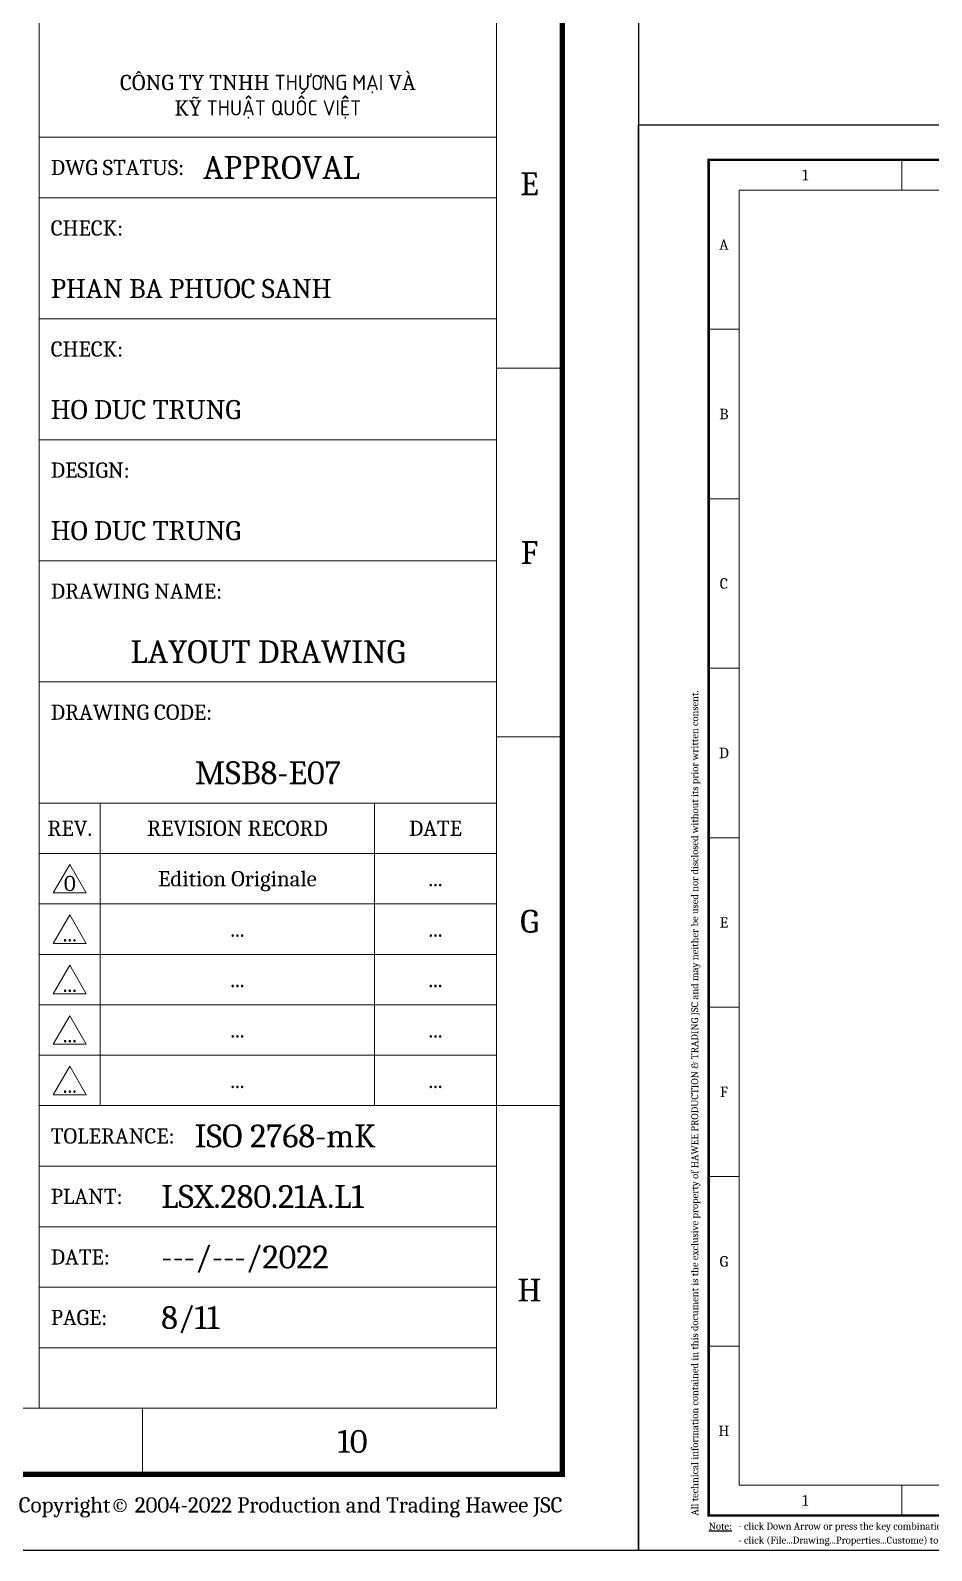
# Model space of a CAD drawing. Header units: millimetres. Extents: x -116965 to 323937, y 291661 to 566926.
# Drawn here: x -28284 to -25831, y 323790 to 327928 of the extents above; entities that cross this region are included whole.
import ezdxf
from ezdxf.enums import TextEntityAlignment as Align

# ---------------------------------------------------------------- set-up
doc = ezdxf.new("R2010")
doc.units = ezdxf.units.MM
doc.layers.get('0').update_dxf_attribs({"lineweight": 18})
doc.styles.add('hwBorder', font='Cambria.ttf')
picture_1 = doc.add_image_def('image1.png', size_in_pixel=(430, 385))

# ---------------------------------------------------------------- blocks, each defined once
blk = doc.blocks.new('*U1980')
at = {"color": 5}
for p, q in [((37.568, 198.621), (37.568, 194.282)), ((65.136, 198.621), (65.136, 194.282)), ((92.704, 198.621), (92.704, 194.282)), ((120.272, 198.621), (120.272, 194.282)), ((147.839, 198.621), (147.839, 194.282)), ((175.407, 198.621), (175.407, 194.282)), ((202.975, 198.621), (202.975, 194.282)), ((230.543, 198.621), (230.543, 194.282)), ((258.111, 198.621), (258.111, 194.282)), ((10, 174.419), (14.339, 174.419)), ((285.679, 174.419), (281.339, 174.419)), ((10, 150.216), (14.339, 150.216)), ((285.679, 150.216), (281.339, 150.216)), ((10, 126.013), (14.339, 126.013)), ((285.679, 126.013), (281.339, 126.013)), ((10, 101.811), (14.339, 101.811)), ((285.679, 101.811), (281.339, 101.811)), ((10, 77.608), (14.339, 77.608)), ((285.679, 77.608), (281.339, 77.608)), ((10, 53.405), (14.339, 53.405)), ((285.679, 53.405), (281.339, 53.405)), ((10, 29.203), (14.339, 29.203)), ((285.679, 29.203), (281.339, 29.203)), ((37.568, 5), (37.568, 9.339)), ((65.136, 5), (65.136, 9.339)), ((92.704, 5), (92.704, 9.339)), ((120.272, 5), (120.272, 9.339)), ((147.839, 5), (147.839, 9.339)), ((175.407, 5), (175.407, 9.339)), ((202.975, 5), (202.975, 9.339)), ((230.543, 5), (230.543, 9.339)), ((258.111, 5), (258.111, 9.339))]:
    blk.add_line(p, q, dxfattribs=at)
at = {"color": 5, "const_width": 0.35}
blk.add_lwpolyline([(10, 198.621), (285.679, 198.621), (285.679, 5), (10, 5)], close=True, dxfattribs=at)
at = {"color": 5}
for points in [[(14.339, 194.282), (281.339, 194.282), (281.339, 9.339), (14.339, 9.339)], [(251.339, 194.282), (281.339, 194.282), (281.339, 190.309), (251.339, 190.309)], [(251.339, 190.309), (281.339, 190.309), (281.339, 173.868), (251.339, 173.868)], [(251.339, 173.868), (281.339, 173.868), (281.339, 169.896), (251.339, 169.896)], [(251.339, 173.868), (281.339, 173.868), (281.339, 169.896), (251.339, 169.896)], [(251.339, 169.896), (281.339, 169.896), (281.339, 153.455), (251.339, 153.455)], [(251.339, 169.896), (281.339, 169.896), (281.339, 161.4), (251.339, 161.4)], [(251.339, 161.4), (281.339, 161.4), (281.339, 153.455), (251.339, 153.455)], [(251.339, 153.455), (281.339, 153.455), (281.339, 145.51), (251.339, 145.51)], [(251.339, 145.51), (281.339, 145.51), (281.339, 141.537), (251.339, 141.537)], [(251.339, 141.537), (281.339, 141.537), (281.339, 125.096), (251.339, 125.096)], [(251.339, 125.096), (281.339, 125.096), (281.339, 121.124), (251.339, 121.124)], [(251.339, 121.124), (281.339, 121.124), (281.339, 112.628), (251.339, 112.628)], [(251.339, 92.765), (281.339, 92.765), (281.339, 112.628), (251.339, 112.628)], [(251.339, 92.765), (281.339, 92.765), (281.339, 88.792), (251.339, 88.792)], [(251.339, 80.847), (281.339, 80.847), (281.339, 88.792), (251.339, 88.792)], [(251.339, 72.902), (281.339, 72.902), (281.339, 80.847), (251.339, 80.847)], [(251.339, 64.956), (281.339, 64.956), (281.339, 72.902), (251.339, 72.902)], [(251.339, 57.011), (281.339, 57.011), (281.339, 64.956), (251.339, 64.956)], [(251.339, 49.066), (281.339, 49.066), (281.339, 57.011), (251.339, 57.011)], [(251.339, 49.066), (255.339, 49.066), (255.339, 45.755), (251.339, 45.755)], [(255.339, 49.066), (273.339, 49.066), (273.339, 45.755), (255.339, 45.755)], [(273.339, 49.066), (281.339, 49.066), (281.339, 45.755), (273.339, 45.755)], [(251.339, 45.755), (255.339, 45.755), (255.339, 42.445), (251.339, 42.445)], [(255.339, 45.755), (273.339, 45.755), (273.339, 42.445), (255.339, 42.445)], [(273.339, 45.755), (281.339, 45.755), (281.339, 42.445), (273.339, 42.445)], [(251.339, 42.445), (255.339, 42.445), (255.339, 39.134), (251.339, 39.134)], [(255.339, 42.445), (273.339, 42.445), (273.339, 39.134), (255.339, 39.134)], [(273.339, 42.445), (281.339, 42.445), (281.339, 39.134), (273.339, 39.134)], [(251.339, 39.134), (255.339, 39.134), (255.339, 35.824), (251.339, 35.824)], [(255.339, 39.134), (273.339, 39.134), (273.339, 35.824), (255.339, 35.824)], [(273.339, 39.134), (281.339, 39.134), (281.339, 35.824), (273.339, 35.824)], [(251.339, 35.824), (255.339, 35.824), (255.339, 32.513), (251.339, 32.513)], [(255.339, 35.824), (273.339, 35.824), (273.339, 32.513), (255.339, 32.513)], [(273.339, 35.824), (281.339, 35.824), (281.339, 32.513), (273.339, 32.513)], [(251.339, 32.513), (255.339, 32.513), (255.339, 29.203), (251.339, 29.203)], [(255.339, 32.513), (273.339, 32.513), (273.339, 29.203), (255.339, 29.203)], [(273.339, 32.513), (281.339, 32.513), (281.339, 29.203), (273.339, 29.203)], [(251.339, 29.203), (281.339, 29.203), (281.339, 25.23), (251.339, 25.23)], [(251.339, 25.23), (281.339, 25.23), (281.339, 21.257), (251.339, 21.257)], [(251.339, 21.257), (281.339, 21.257), (281.339, 17.285), (251.339, 17.285)], [(251.339, 17.285), (281.339, 17.285), (281.339, 13.312), (251.339, 13.312)], [(251.339, 13.312), (281.339, 13.312), (281.339, 9.339), (251.339, 9.339)]]:
    blk.add_lwpolyline(points, close=True, dxfattribs=at)
at = {"color": 253}
for points in [[(253.339, 45.038), (252.257, 43.163), (254.422, 43.163)], [(253.339, 41.727), (252.257, 39.852), (254.422, 39.852)], [(253.339, 38.416), (252.257, 36.541), (254.422, 36.541)], [(253.339, 35.106), (252.257, 33.231), (254.422, 33.231)], [(253.339, 31.795), (252.257, 29.92), (254.422, 29.92)]]:
    blk.add_lwpolyline(points, close=True, dxfattribs=at)
at = {"layer": 'Defpoints', "color": 4}
blk.add_lwpolyline([(0, 203.621), (290.679, 203.621), (290.679, 0), (0, 0)], close=True, dxfattribs=at)
at = {"color": 253, "style": 'hwBorder'}
for s, height, p in [('1', 1.5, (23.784, 196.452)), ('2', 1.5, (51.352, 196.452)), ('3', 1.5, (78.92, 196.452)), ('4', 1.5, (106.488, 196.452)), ('5', 1.5, (134.056, 196.452)), ('6', 1.5, (161.623, 196.452)), ('7', 1.5, (189.191, 196.452)), ('8', 1.5, (216.759, 196.452)), ('9', 1.5, (244.327, 196.452)), ('10', 1.5, (271.895, 196.452)), ('A', 1.5, (12.17, 186.52)), ('A', 1.5, (283.509, 186.52)), ('B', 1.5, (12.17, 162.317)), ('B', 1.5, (283.509, 162.317)), ('C', 1.5, (12.17, 138.115)), ('C', 1.5, (283.509, 138.115)), ('D', 1.5, (12.17, 113.912)), ('D', 1.5, (283.509, 113.912)), ('E', 1.5, (12.17, 89.709)), ('E', 1.5, (283.509, 89.709)), ('F', 1.5, (12.17, 65.507)), ('F', 1.5, (283.509, 65.507)), ('REV.', 1, (253.339, 47.411)), ('REVISION RECORD', 1, (264.339, 47.411)), ('DATE', 1, (277.339, 47.411)), ('G', 1.5, (12.17, 41.304)), ('G', 1.5, (283.509, 41.304)), ('H', 1.5, (12.17, 17.101)), ('H', 1.5, (283.509, 17.101)), ('1', 1.5, (23.784, 7.17)), ('2', 1.5, (51.352, 7.17)), ('3', 1.5, (78.92, 7.17)), ('4', 1.5, (106.488, 7.17)), ('5', 1.5, (134.056, 7.17)), ('6', 1.5, (161.623, 7.17)), ('7', 1.5, (189.191, 7.17)), ('8', 1.5, (216.759, 7.17)), ('9', 1.5, (244.327, 7.17)), ('10', 1.5, (271.895, 7.17))]:
    blk.add_text(s, height=height, dxfattribs=at).set_placement(p, align=Align.MIDDLE_CENTER)
for s, height, p in [('CLIENT NAME:', 1, (252.089, 192.296)), ('CLIENT ADDRESS:', 1, (252.089, 171.882)), ('APPROVED:', 1, (252.089, 159.414)), ('PHUNG BAO CHAU', 1.25, (252.089, 155.441)), ('APPROVED:', 1, (252.089, 151.469)), ('LE TRAN MINH DUONG', 1.25, (252.089, 147.496)), ('PROJECT NAME:', 1, (252.089, 143.523)), ('PROJECT ADDRESS:', 1, (252.089, 123.11)), ('DWG STATUS:', 1, (252.089, 90.779)), ('CHECK:', 1, (252.089, 86.806)), ('PHAN BA PHUOC SANH', 1.25, (252.089, 82.833)), ('CHECK:', 1, (252.089, 78.861)), ('HO DUC TRUNG', 1.25, (252.089, 74.888)), ('DESIGN:', 1, (252.089, 70.915)), ('HO DUC TRUNG', 1.25, (252.089, 66.943)), ('DRAWING NAME:', 1, (252.089, 62.97)), ('DRAWING CODE:', 1, (252.089, 55.025)), ('TOLERANCE:', 1, (252.089, 27.216)), ('LSX.280.21A.L1', 1.5, (259.339, 23.244)), ('PLANT:', 1, (252.089, 23.244)), ('---/---/2022', 1.5, (259.339, 19.271)), ('DATE:', 1, (252.089, 19.271)), ('PAGE:', 1, (252.089, 15.298))]:
    blk.add_text(s, height=height, dxfattribs=at).set_placement(p, align=Align.MIDDLE_LEFT)
blk.add_text('All technical information contained in this document is the exclusive property of HAWEE PRODUCTION & TRADING JSC and may neither be used nor disclosed without its prior written consent. ', height=1, rotation=90, dxfattribs=at).set_placement((8, 5), align=Align.MIDDLE_LEFT)
at = {"color": 6, "style": 'hwBorder'}
blk.add_text('APPROVAL', height=1.5, dxfattribs=at).set_placement((262.089, 90.779), align=Align.MIDDLE_LEFT)
at = {"color": 253, "style": 'hwBorder'}
blk.add_text('Copyright© 2004-2022 Production and Trading Hawee JSC', height=1, dxfattribs=at).set_placement((285.679, 3), align=Align.MIDDLE_RIGHT)
at = {"color": 253, "char_height": 1, "attachment_point": 5, "style": 'hwBorder'}
for s, insert in [('NHÀ MÁY NESTLE TRỊ AN', (266.339, 175.669)), ('CÔNG TY TNHH THƯƠNG MẠI VÀ KỸ THUẬT QUỐC VIỆT', (266.339, 95.416))]:
    blk.add_mtext_dynamic_manual_height_columns(s, width=20.92633, gutter_width=12.5, heights=[0], dxfattribs=dict(at, insert=insert))
at = {"color": 253, "char_height": 1, "width": 30, "attachment_point": 5, "style": 'hwBorder'}
for insert in [(266.339, 165.54), (266.339, 116.768)]:
    blk.add_mtext('9 đường 9, Long Bình, TP Biên Hoà,\\PĐồng Nai', dxfattribs=dict(at, insert=insert))
at = {"color": 253, "insert": (266.339, 132.517), "char_height": 1.6, "width": 30, "attachment_point": 5, "line_spacing_factor": 0.75, "style": 'hwBorder'}
blk.add_mtext('LV PHIN', dxfattribs=at)
at = {"color": 6, "style": 'hwBorder', "flags": 8}
for tag, p in [("DWG'SNAME", (266.339, 58.998)), ("DWG'SCODE2", (266.339, 51.052))]:
    blk.add_attdef(tag, text='', height=1.5, dxfattribs=at).set_placement(p, align=Align.MIDDLE_CENTER)
at = {"color": 253, "style": 'hwBorder', "flags": 8}
for tag, p in [('REV_0', (253.339, 43.788)), ('REV_MODIFY0', (264.339, 44.1)), ('REV_DATE0', (277.339, 44.1)), ('REV_1', (253.339, 40.477)), ('REV_MODIFY1', (264.339, 40.789)), ('REV_DATE1', (277.339, 40.789)), ('REV_MODIFY2', (264.339, 37.479)), ('REV_DATE2', (277.339, 37.479)), ('REV_2', (253.339, 37.166)), ('REV_3', (253.339, 33.856)), ('REV_MODIFY3', (264.339, 34.169)), ('REV_DATE3', (277.339, 34.169)), ('REV_4', (253.339, 30.545)), ('REV_MODIFY4', (264.339, 30.858)), ('REV_DATE4', (277.339, 30.858))]:
    blk.add_attdef(tag, text='', height=1, dxfattribs=at).set_placement(p, align=Align.MIDDLE_CENTER)
at = {"color": 6, "style": 'hwBorder', "flags": 8}
for tag, p in [('TOLERANCE', (261.539, 27.216)), ('PAGE', (259.339, 15.298))]:
    blk.add_attdef(tag, text='', height=1.5, dxfattribs=at).set_placement(p, align=Align.MIDDLE_LEFT)
at = {"layer": 'Defpoints', "color": 253, "style": 'hwBorder'}
for s, p in [('%%UNote:', (10, 3.5)), ('- click Down Arrow or press the key combination (Ctrl+1) to choose other layouts.', (14.229, 3.5)), ('- click (File...Drawing...Properties...Custome) to change informations on this border.', (14.229, 1.5))]:
    blk.add_text(s, height=1, dxfattribs=at).set_placement(p, align=Align.MIDDLE_LEFT)
at = {"lineweight": -3, "ltscale": 5}
image = blk.add_image(picture_1, insert=(260.404, 178.754), size_in_units=(11.87, 10.628), dxfattribs=at)
image.dxf.flags = 7

msp = doc.modelspace()

# ---------------------------------------------------------------- block references
at = {"ltscale": 5}
ref = msp.add_blockref('*U1980', (-38684.48168, 323789.550121), dxfattribs=dict(at, xscale=41.47693088945395, yscale=41.47693088945395, zscale=41.47693088945395))
ref.add_attrib("DWG'SNAME", 'LAYOUT DRAWING', dxfattribs={"color": 6, "height": 62.21539633, "style": 'hwBorder', "flags": 8}).set_placement((-27637.536646, 326236.585351), align=Align.MIDDLE_CENTER)
ref.add_attrib("DWG'SCODE2", 'MSB8-E07', dxfattribs={"color": 6, "height": 62.2153963, "style": 'hwBorder', "flags": 8}).set_placement((-27637.536646, 325907.038692), align=Align.MIDDLE_CENTER)
ref.add_attrib('PAGE', '8/11', dxfattribs={"color": 6, "height": 62.2153963, "style": 'hwBorder', "flags": 8}).set_placement((-27927.875162, 324424.080801), align=Align.MIDDLE_LEFT)
ref.add_attrib('TOLERANCE', 'ISO 2768-mK', dxfattribs={"color": 6, "height": 62.21539633, "style": 'hwBorder'}).set_placement((-27836.625914, 324918.398716), align=Align.MIDDLE_LEFT)
ref.add_attrib('REV_0', '0', dxfattribs={"color": 253, "height": 41.476931, "style": 'hwBorder', "flags": 8}).set_placement((-28176.736747, 325605.72538), align=Align.MIDDLE_CENTER)
ref.add_attrib('REV_DATE0', '...', dxfattribs={"color": 253, "height": 41.4769309, "style": 'hwBorder', "flags": 8}).set_placement((-27181.290406, 325618.686921), align=Align.MIDDLE_CENTER)
ref.add_attrib('REV_MODIFY0', 'Edition Originale', dxfattribs={"color": 253, "height": 41.47693089, "style": 'hwBorder', "flags": 8}).set_placement((-27720.490507, 325618.686921), align=Align.MIDDLE_CENTER)
ref.add_attrib('REV_1', '...', dxfattribs={"color": 253, "height": 41.4769309, "style": 'hwBorder', "flags": 8}).set_placement((-28176.736747, 325468.411853), align=Align.MIDDLE_CENTER)
ref.add_attrib('REV_DATE1', '...', dxfattribs={"color": 253, "height": 41.4769309, "style": 'hwBorder', "flags": 8}).set_placement((-27181.290406, 325481.373394), align=Align.MIDDLE_CENTER)
ref.add_attrib('REV_MODIFY1', '...', dxfattribs={"color": 253, "height": 41.4769309, "style": 'hwBorder', "flags": 8}).set_placement((-27720.490507, 325481.373394), align=Align.MIDDLE_CENTER)
ref.add_attrib('REV_2', '...', dxfattribs={"color": 253, "height": 41.4769309, "style": 'hwBorder', "flags": 8}).set_placement((-28176.736747, 325331.102473), align=Align.MIDDLE_CENTER)
ref.add_attrib('REV_DATE2', '...', dxfattribs={"color": 253, "height": 41.4769309, "style": 'hwBorder', "flags": 8}).set_placement((-27181.290406, 325344.064014), align=Align.MIDDLE_CENTER)
ref.add_attrib('REV_MODIFY2', '...', dxfattribs={"color": 253, "height": 41.4769309, "style": 'hwBorder', "flags": 8}).set_placement((-27720.490507, 325344.064014), align=Align.MIDDLE_CENTER)
ref.add_attrib('REV_3', '...', dxfattribs={"color": 253, "height": 41.4769309, "style": 'hwBorder', "flags": 8}).set_placement((-28176.736747, 325193.793094), align=Align.MIDDLE_CENTER)
ref.add_attrib('REV_DATE3', '...', dxfattribs={"color": 253, "height": 41.4769309, "style": 'hwBorder', "flags": 8}).set_placement((-27181.290406, 325206.754634), align=Align.MIDDLE_CENTER)
ref.add_attrib('REV_MODIFY3', '...', dxfattribs={"color": 253, "height": 41.4769309, "style": 'hwBorder', "flags": 8}).set_placement((-27720.490507, 325206.754634), align=Align.MIDDLE_CENTER)
ref.add_attrib('REV_4', '...', dxfattribs={"color": 253, "height": 41.4769309, "style": 'hwBorder', "flags": 8}).set_placement((-28176.736747, 325056.479566), align=Align.MIDDLE_CENTER)
ref.add_attrib('REV_DATE4', '...', dxfattribs={"color": 253, "height": 41.4769309, "style": 'hwBorder', "flags": 8}).set_placement((-27181.290406, 325069.441107), align=Align.MIDDLE_CENTER)
ref.add_attrib('REV_MODIFY4', '...', dxfattribs={"color": 253, "height": 41.4769309, "style": 'hwBorder', "flags": 8}).set_placement((-27720.490507, 325069.441107), align=Align.MIDDLE_CENTER)
ref = msp.add_blockref('*U1980', (-26628.011571, 323789.550121), dxfattribs=dict(at, xscale=19.06208696931636, yscale=19.06208696931636, zscale=19.06208696931636))
ref.add_attrib("DWG'SNAME", 'DETAIL OF CB', dxfattribs={"color": 6, "height": 28.59313045, "style": 'hwBorder', "flags": 8}).set_placement((-21551.024859, 324914.165597), align=Align.MIDDLE_CENTER)
ref.add_attrib("DWG'SCODE2", 'MSB8-E08', dxfattribs={"color": 6, "height": 28.5931305, "style": 'hwBorder', "flags": 8}).set_placement((-21551.024859, 324762.711598), align=Align.MIDDLE_CENTER)
ref.add_attrib('PAGE', '9/11', dxfattribs={"color": 6, "height": 28.5931305, "style": 'hwBorder', "flags": 8}).set_placement((-21684.459467, 324081.169553), align=Align.MIDDLE_LEFT)
ref.add_attrib('TOLERANCE', 'ISO 2768-mK', dxfattribs={"color": 6, "height": 28.59313045, "style": 'hwBorder'}).set_placement((-21642.522876, 324308.349599), align=Align.MIDDLE_LEFT)
ref.add_attrib('REV_0', '0', dxfattribs={"color": 253, "height": 19.062087, "style": 'hwBorder', "flags": 8}).set_placement((-21798.831989, 324624.233161), align=Align.MIDDLE_CENTER)
ref.add_attrib('REV_DATE0', '...', dxfattribs={"color": 253, "height": 19.062087, "style": 'hwBorder', "flags": 8}).set_placement((-21341.341902, 324630.190063), align=Align.MIDDLE_CENTER)
ref.add_attrib('REV_MODIFY0', 'Edition Originale', dxfattribs={"color": 253, "height": 19.06208697, "style": 'hwBorder', "flags": 8}).set_placement((-21589.149033, 324630.190063), align=Align.MIDDLE_CENTER)
ref.add_attrib('REV_1', '...', dxfattribs={"color": 253, "height": 19.062087, "style": 'hwBorder', "flags": 8}).set_placement((-21798.831989, 324561.126216), align=Align.MIDDLE_CENTER)
ref.add_attrib('REV_DATE1', '...', dxfattribs={"color": 253, "height": 19.062087, "style": 'hwBorder', "flags": 8}).set_placement((-21341.341902, 324567.083118), align=Align.MIDDLE_CENTER)
ref.add_attrib('REV_MODIFY1', '...', dxfattribs={"color": 253, "height": 19.062087, "style": 'hwBorder', "flags": 8}).set_placement((-21589.149033, 324567.083118), align=Align.MIDDLE_CENTER)
ref.add_attrib('REV_2', '...', dxfattribs={"color": 253, "height": 19.062087, "style": 'hwBorder', "flags": 8}).set_placement((-21798.831989, 324498.021177), align=Align.MIDDLE_CENTER)
ref.add_attrib('REV_DATE2', '...', dxfattribs={"color": 253, "height": 19.062087, "style": 'hwBorder', "flags": 8}).set_placement((-21341.341902, 324503.978079), align=Align.MIDDLE_CENTER)
ref.add_attrib('REV_MODIFY2', '...', dxfattribs={"color": 253, "height": 19.062087, "style": 'hwBorder', "flags": 8}).set_placement((-21589.149033, 324503.978079), align=Align.MIDDLE_CENTER)
ref.add_attrib('REV_3', '...', dxfattribs={"color": 253, "height": 19.062087, "style": 'hwBorder', "flags": 8}).set_placement((-21798.831989, 324434.916138), align=Align.MIDDLE_CENTER)
ref.add_attrib('REV_DATE3', '...', dxfattribs={"color": 253, "height": 19.062087, "style": 'hwBorder', "flags": 8}).set_placement((-21341.341902, 324440.87304), align=Align.MIDDLE_CENTER)
ref.add_attrib('REV_MODIFY3', '...', dxfattribs={"color": 253, "height": 19.062087, "style": 'hwBorder', "flags": 8}).set_placement((-21589.149033, 324440.87304), align=Align.MIDDLE_CENTER)
ref.add_attrib('REV_4', '...', dxfattribs={"color": 253, "height": 19.062087, "style": 'hwBorder', "flags": 8}).set_placement((-21798.831989, 324371.809193), align=Align.MIDDLE_CENTER)
ref.add_attrib('REV_DATE4', '...', dxfattribs={"color": 253, "height": 19.062087, "style": 'hwBorder', "flags": 8}).set_placement((-21341.341902, 324377.766095), align=Align.MIDDLE_CENTER)
ref.add_attrib('REV_MODIFY4', '...', dxfattribs={"color": 253, "height": 19.062087, "style": 'hwBorder', "flags": 8}).set_placement((-21589.149033, 324377.766095), align=Align.MIDDLE_CENTER)

doc.saveas('drawing.dxf')
